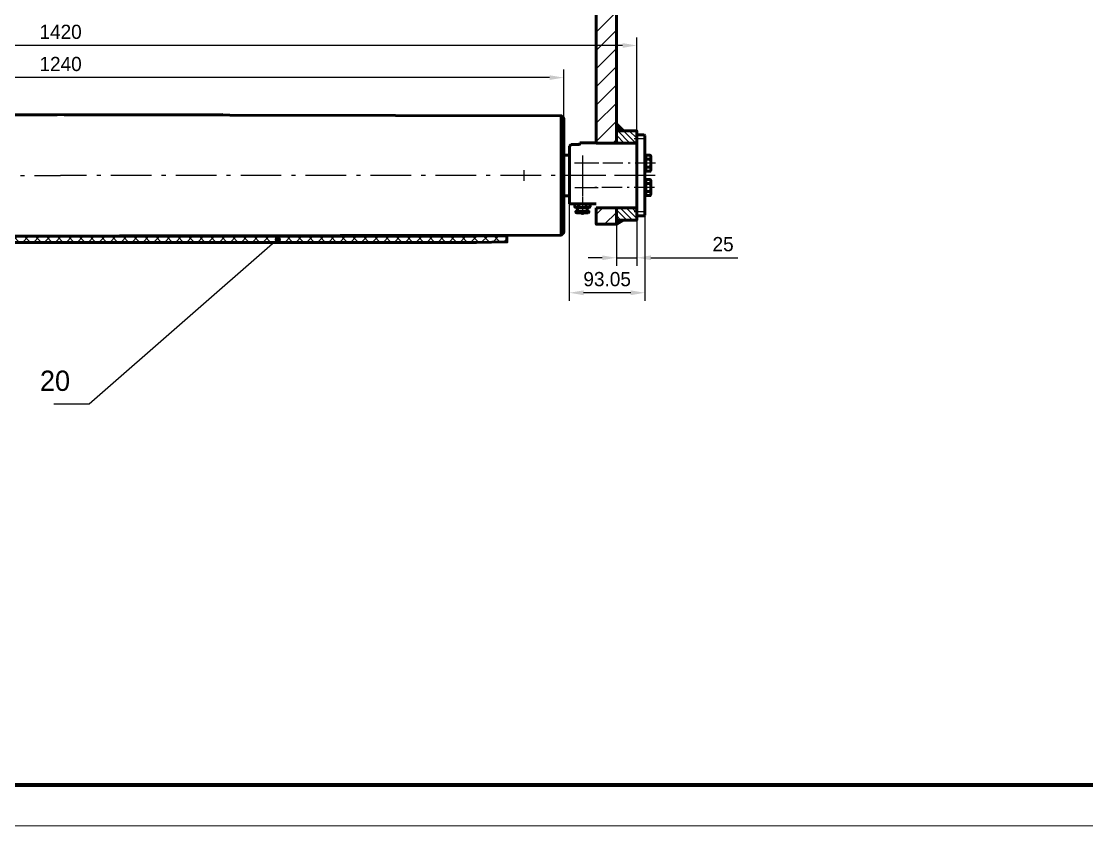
# Model space of a CAD drawing. Extents: x 0 to 5945, y 0 to 4205.
# Drawn here: x 1148 to 2461, y 0 to 991 of the extents above; entities that cross this region are included whole.
import ezdxf
from ezdxf.enums import TextEntityAlignment as Align

# ---------------------------------------------------------------- set-up
doc = ezdxf.new("R2010")
doc.units = 0
doc.header["$LTSCALE"] = 5
doc.linetypes.add('CENTER', pattern=[16, 10, -2.5, 1, -2.5])
doc.linetypes.add('CENTER2', pattern=[8, 5, -1.25, 0.5, -1.25])
doc.layers.get('0').update_dxf_attribs({"color": 4, "linetype": 'CONTINUOUS', "lineweight": 50})
doc.layers.get('Defpoints').update_dxf_attribs({"linetype": 'CONTINUOUS'})
for name, color, linetype, lineweight in [('1', 4, 'CONTINUOUS', 50), ('5', 7, 'CONTINUOUS', 25), ('7', 2, 'CENTER', 25), ('7A', 2, 'CENTER2', 25), ('8', 7, 'CONTINUOUS', 25), ('图框_外框', 130, 'CONTINUOUS', 20)]:
    doc.layers.add(name, color=color, linetype=linetype, lineweight=lineweight)
doc.styles.add('H35', font='bgdx.shx', dxfattribs={"width": 0.7, "bigfont": 'bghzdx.shx'})
doc.styles.add('H5', font='bgdx.shx', dxfattribs={"width": 0.7, "bigfont": 'bghzdx.shx'})
doc.styles.get("Standard").update_dxf_attribs({"font": 'bgdx.shx', "bigfont": 'bghzdx.shx'})
doc.dimstyles.new('GEN-ISO', dxfattribs={"dimscale": 5, "dimtxt": 3.5, "dimasz": 3.5, "dimexe": 2, "dimexo": 0, "dimgap": 1.6, "dimtad": 1, "dimdec": 3, "dimzin": 9, "dimdsep": 46, "dimtxsty": 'Standard', "dimcen": 0, "dimclrd": 256, "dimclre": 256, "dimclrt": 3, "dimadec": 0, "dimazin": 2, "dimtp": 0.1, "dimtm": 0.1, "dimtfac": 0.71, "dimtdec": 3, "dimtmove": 0, "dimatfit": 3, "dimfxl": 0, "dimtzin": 9, "dimlwd": -1, "dimlwe": -1, "dimarcsym": 0})
doc.dimstyles.new('GEN-ISO$7', dxfattribs={"dimscale": 5, "dimtxt": 5, "dimasz": 1.5, "dimexe": 2, "dimexo": 0, "dimgap": 1.6, "dimtad": 1, "dimdec": 3, "dimzin": 9, "dimdsep": 46, "dimtxsty": 'Standard', "dimcen": 0, "dimclrd": 256, "dimclre": 256, "dimclrt": 4, "dimadec": 0, "dimazin": 2, "dimtp": 0.1, "dimtm": 0.1, "dimtfac": 0.71, "dimtdec": 3, "dimtmove": 0, "dimatfit": 3, "dimldrblk": 'DOT', "dimfxl": 0, "dimtzin": 9, "dimlwd": -1, "dimlwe": -1, "dimarcsym": 0})

# ---------------------------------------------------------------- blocks, each defined once
blk = doc.blocks.new('*D20')
at = {"layer": '5'}
for p, q in [((576.8, 871.8), (576.8, 931.8)), ((1799.3, 921.8), (594.3, 921.8)), ((1816.8, 871.8), (1816.8, 931.8))]:
    blk.add_line(p, q, dxfattribs=at)
for points in [[(594.3, 924.7), (594.3, 918.9), (576.8, 921.8)], [(1799.3, 924.7), (1799.3, 918.9), (1816.8, 921.8)]]:
    blk.add_solid(points, dxfattribs=at)
at = {"layer": 'Defpoints', "color": 0}
for p in [(576.8, 921.8), (576.8, 871.8), (1816.8, 871.8)]:
    blk.add_point(p, dxfattribs=at)
at = {"layer": '5', "color": 3, "insert": (1196.8, 938.5), "char_height": 17.5, "attachment_point": 5}
blk.add_mtext('1240', dxfattribs=at)
blk = doc.blocks.new('*D21')
at = {"layer": '5'}
for p, q in [((486.8, 856.3), (486.8, 971.4)), ((1889.3, 961.4), (504.3, 961.4)), ((1906.8, 856.3), (1906.8, 971.4))]:
    blk.add_line(p, q, dxfattribs=at)
for points in [[(504.3, 964.3), (504.3, 958.5), (486.8, 961.4)], [(1889.3, 964.3), (1889.3, 958.5), (1906.8, 961.4)]]:
    blk.add_solid(points, dxfattribs=at)
at = {"layer": 'Defpoints', "color": 0}
for p in [(486.8, 961.4), (486.8, 856.3), (1906.8, 856.3)]:
    blk.add_point(p, dxfattribs=at)
at = {"layer": '5', "color": 3, "insert": (1196.8, 978.1), "char_height": 17.5, "attachment_point": 5}
blk.add_mtext('1420', dxfattribs=at)
blk = doc.blocks.new('*D22')
at = {"layer": '5'}
for p, q in [((1881.8, 740.9), (1881.8, 689.8)), ((1906.8, 746.3), (1906.8, 689.8)), ((1864.3, 699.8), (1846.8, 699.8)), ((1881.8, 699.8), (1906.8, 699.8)), ((1924.3, 699.8), (2031.4, 699.8))]:
    blk.add_line(p, q, dxfattribs=at)
for points in [[(1864.3, 702.7), (1864.3, 696.9), (1881.8, 699.8)], [(1924.3, 702.7), (1924.3, 696.9), (1906.8, 699.8)]]:
    blk.add_solid(points, dxfattribs=at)
at = {"layer": 'Defpoints', "color": 0}
for p in [(1881.8, 740.9), (1906.8, 746.3), (1881.8, 699.8)]:
    blk.add_point(p, dxfattribs=at)
at = {"layer": '5', "color": 3, "insert": (2013.2, 716.5), "char_height": 17.5, "attachment_point": 5}
blk.add_mtext('25', dxfattribs=at)
blk = doc.blocks.new('*D23')
at = {"layer": '5'}
for p, q in [((1823.7, 766.3), (1823.7, 646.7)), ((1916.8, 752.3), (1916.8, 646.7)), ((1899.3, 656.7), (1841.2, 656.7))]:
    blk.add_line(p, q, dxfattribs=at)
for points in [[(1841.2, 659.6), (1841.2, 653.7), (1823.7, 656.7)], [(1899.3, 659.6), (1899.3, 653.7), (1916.8, 656.7)]]:
    blk.add_solid(points, dxfattribs=at)
at = {"layer": 'Defpoints', "color": 0}
for p in [(1823.7, 766.3), (1916.8, 752.3), (1823.7, 656.7)]:
    blk.add_point(p, dxfattribs=at)
at = {"layer": '5', "color": 3, "insert": (1870.3, 673.4), "char_height": 17.5, "attachment_point": 5}
blk.add_mtext('93.05', dxfattribs=at)
blk = doc.blocks.new('_Dot')
at = {"color": 0, "linetype": 'ByBlock', "lineweight": -2}
blk.add_line((-0.5, 0), (-1, 0), dxfattribs=at)
at = {"color": 0, "linetype": 'ByBlock', "const_width": 0.5}
blk.add_lwpolyline([(-0.25, 0, 1), (0.25, 0, 1)], format="xyb", close=True, dxfattribs=at)
blk = doc.blocks.new('riemen-V')
at = {"layer": '8'}
h = blk.add_hatch(dxfattribs=at)
h.set_pattern_fill('ANSI37', color=256, scale=3, style=0)
h.set_pattern_definition([(45, (-4165.338, 1228.833), (-6.735192, 6.735192), []), (135, (-4165.338, 1228.833), (-6.735192, -6.735192), [])])
h.paths.add_polyline_path([(0, -7.5), (-461.5, -7.5), (-512.6, -7.5), (-550, -7), (-550, 0.5), (-512.6, 0), (-461.5, 0), (0, 0), (461.5, 0), (512.6, 0), (550, 0.5), (550, -7), (512.6, -7.5), (461.5, -7.5)])
at = {"layer": '1', "flags": 128}
for points in [[(0, -7.5), (-461.5, -7.5), (-512.6, -7.5), (-550, -7), (-550, 0.5), (-512.6, 0), (-461.5, 0), (0, 0)], [(0, -7.5), (461.5, -7.5), (512.6, -7.5), (550, -7), (550, 0.5), (512.6, 0), (461.5, 0), (0, 0)]]:
    blk.add_lwpolyline(points, dxfattribs=at)
blk = doc.blocks.new('*X231')
at = {"layer": '8', "lineweight": 25}
for p, q in [((-12.7, -5.6), (0.5, 7.6)), ((-6.5, 7.6), (-12.7, 1.5)), ((7.6, 7.6), (-7.4, -7.4)), ((-0.3, -7.4), (12.3, 5.3)), ((12.3, -1.8), (6.8, -7.4))]:
    blk.add_line(p, q, dxfattribs=at)
blk = doc.blocks.new('*X232')
at = {"layer": '8', "lineweight": 25}
for p, q in [((-3.1, 7.5), (-12.4, -1.8)), ((-12.4, 5.3), (-10.2, 7.5)), ((-11.1, -7.6), (3.9, 7.5)), ((11, 7.5), (-4, -7.6)), ((3, -7.6), (12.6, 2)), ((12.6, -5.1), (10.1, -7.6))]:
    blk.add_line(p, q, dxfattribs=at)
blk = doc.blocks.new('*X241')
at = {"layer": '8', "lineweight": 50}
for p, q in [((1.8, 1.8), (0, 1.8)), ((1.7, 3.5), (1.8, 3.5)), ((-5.3, -3.5), (1.8, -3.5)), ((1.8, -1.8), (-3.5, -1.8)), ((-1.8, 0), (1.8, 0))]:
    blk.add_line(p, q, dxfattribs=at)
blk = doc.blocks.new('*X243')
at = {"layer": '8', "lineweight": 25}
for p, q in [((2.1, 2.5), (-6.1, 2.5)), ((-4.5, 1.5), (2.1, 1.5)), ((2.1, 0.5), (-2.9, 0.5)), ((-1.3, -0.5), (2.1, -0.5)), ((2.1, -1.5), (0.3, -1.5)), ((1.8, -2.5), (2.1, -2.5))]:
    blk.add_line(p, q, dxfattribs=at)
blk = doc.blocks.new('22107624-Ss1')
at = {"layer": '8'}
h = blk.add_hatch(dxfattribs=at)
h.set_pattern_fill('ANSI31', color=256, scale=5, angle=90, style=0)
h.set_pattern_definition([(135, (-6205.532, -1251.612), (-11.22532, -11.22532), [])])
h.paths.add_polyline_path([(152.6, -5.1), (127.6, -5.1), (127.6, -410.4), (152.6, -410.4)])
h.paths.add_polyline_path([(152.6, -490.4), (127.6, -490.4), (127.6, -510.5), (152.6, -510.5)])
at = {"layer": '1'}
for p, q in [((119.1, -395.3), (127.6, -386.8)), ((152.6, -410.4), (127.6, -410.4)), ((127.6, -490.4), (152.6, -490.4))]:
    blk.add_line(p, q, dxfattribs=at)
at = {"layer": '1', "flags": 128}
for points in [[(127.6, -410.4), (127.6, -5.1), (152.6, -5.1), (152.6, -410.4)], [(102.6, -410.4), (102.6, -395.3), (127.6, -395.3), (127.6, -410.4)], [(127.6, -490.4), (127.6, -505.3), (102.6, -505.3), (102.6, -490.4)], [(152.6, -490.4), (152.6, -510.5), (127.6, -510.5), (127.6, -490.4)]]:
    blk.add_lwpolyline(points, dxfattribs=at)
for points in [[(102.6, -408.8), (104.2, -410.4), (127.6, -410.4), (127.6, -395.3), (102.6, -395.3)], [(104.2, -490.4), (102.6, -492), (102.6, -505.3), (127.6, -505.3), (127.6, -490.4)], [(119.1, -505.3), (127.6, -510.7), (127.6, -505.3)]]:
    blk.add_lwpolyline(points, close=True, dxfattribs=at)
at = {"layer": '8'}
for name, p in [('*X241', (125.8, -390.4)), ('*X232', (115, -402.8)), ('*X231', (115.3, -498)), ('*X243', (125.5, -508))]:
    blk.add_blockref(name, p, dxfattribs=at)
blk = doc.blocks.new('22107565-Ss')
blk.add_blockref('22107624-Ss1', (-812.6, -70.4))
blk = doc.blocks.new('22107660-V')
at = {"layer": '1'}
blk.add_line((240, 25), (240, -25), dxfattribs=at)
for points in [[(233, 25), (239.8, 25, 0.107188), (240, 25.1)], [(233, -25), (239.8, -25, -0.107168), (240, -25.1)]]:
    blk.add_lwpolyline(points, format="xyb", dxfattribs=at)
at = {"layer": '7'}
for p, q in [((196.8, 15), (226.6, 15)), ((217, 24.5), (217, -26.4)), ((226.4, -15), (197.7, -15))]:
    blk.add_line(p, q, dxfattribs=at)
at = {"layer": '7', "flags": 128}
for points in [[(127.5, 0), (127.5, 0), (201.5, 0), (198.5, 0), (198.5, 0)], [(188, 0), (188, 0), (860, 0)], [(1532, 0), (1532, 0), (860, 0)]]:
    blk.add_lwpolyline(points, dxfattribs=at)
at = {"layer": '7A'}
blk.add_line((289, 6.5), (289, -6.5), dxfattribs=at)
blk = doc.blocks.new('22107648-V')
at = {"layer": '1'}
for p, q in [((200, 0), (200, 70.5)), ((203, 73.5), (203, -73.5)), ((1437, 73.5), (1437, -73.5)), ((1440, 0), (1440, 70.5)), ((200, -51), (200, 0)), ((1440, -51), (1440, 0))]:
    blk.add_line(p, q, dxfattribs=at)
for points in [[(200, 51), (200, 70.5), (203, 73.5), (1020, 75)], [(1440, 51), (1440, 70.5), (1437, 73.5), (620, 75)], [(200, -51), (200, -70.5), (203, -73.5), (1020, -75)], [(1440, -51), (1440, -70.5), (1437, -73.5), (620, -75)]]:
    blk.add_lwpolyline(points, dxfattribs=at)
blk = doc.blocks.new('22107661-V')
at = {"layer": '1'}
for p, q in [((-59, 50), (-60, 49)), ((-60, 49), (-60, 48.5)), ((-60, 41.5), (-60, 48.5)), ((-60, 20.5), (-60, 41.5)), ((-50, 50), (-59, 50)), ((-50, 48.5), (-50, 50)), ((-50, 48.5), (-50, 41.5)), ((-50, 41.5), (-50, 0)), ((0, 40), (20, 40)), ((20, 40), (20, 39)), ((21, 38), (31, 38)), ((31, 38), (33, 36)), ((33, 36), (33, 0)), ((-60, 20.5), (-60, 0)), ((-60, 0), (-60, -20.5)), ((-50, -48.5), (-50, 0)), ((33, -35), (33, 0)), ((-60, -20.5), (-60, -48.5)), ((0, -35), (11.1, -35)), ((33, -35), (11.1, -35)), ((22.9, -35), (33, -35)), ((-60, -49), (-60, -48.5)), ((-59, -50), (-60, -49)), ((-50, -50), (-59, -50)), ((-50, -48.5), (-50, -50))]:
    blk.add_line(p, q, dxfattribs=at)
blk.add_arc((21, 39), 1, 180, 270, dxfattribs=at)
at = {"layer": '7'}
for p, q in [((-61.3, 45), (-46.9, 45)), ((17, -26.4), (17, -45.7)), ((-61.3, -45), (-46.9, -45))]:
    blk.add_line(p, q, dxfattribs=at)
at = {"layer": '7A'}
blk.add_line((-72, -15), (5.5, -15), dxfattribs=at)
at = {"layer": '7A', "flags": 128}
blk.add_lwpolyline([(-73, 15), (-67.4, 15), (5.5, 15)], dxfattribs=at)
blk = doc.blocks.new('22107662-V')
at = {"layer": '1'}
for p, q in [((-726.6, 19.9), (-721, 19.9)), ((-721, 23), (-720, 23)), ((-726.6, 10.1), (-721, 10.1)), ((-720, 7), (-721, 7)), ((-726.6, -10.1), (-721, -10.1)), ((-720, -7), (-721, -7)), ((-726.6, -19.9), (-721, -19.9)), ((-721, -23), (-720, -23)), ((-647.7, -35), (-647.7, -38.7)), ((-638.3, -35), (-638.3, -38.7)), ((-649, -44), (-649, -39.5)), ((-637, -44), (-637, -39.5))]:
    blk.add_line(p, q, dxfattribs=at)
at = {"layer": '1', "flags": 128}
for points in [[(-727.4, 23.4), (-726.6, 24.8), (-721, 24.8), (-721, 5.2), (-726.6, 5.2), (-727.4, 6.6), (-727.4, 23.4)], [(-727.4, -23.4), (-726.6, -24.8), (-721, -24.8), (-721, -5.2), (-726.6, -5.2), (-727.4, -6.6), (-727.4, -23.4)]]:
    blk.add_lwpolyline(points, dxfattribs=at)
for points in [[(-726.6, 24.8, 0.343154), (-726.6, 19.9, 0.171573), (-726.6, 10.1, 0.343154), (-726.6, 5.2)], [(-726.6, -24.8, -0.343154), (-726.6, -19.9, -0.171573), (-726.6, -10.1, -0.343154), (-726.6, -5.2)], [(-633.6, -38.7, -0.062263), (-633.9, -39, -0.055389), (-634.3, -39.2, -0.04659), (-634.9, -39.3, -0.038328), (-635.4, -39.4, -0.031592), (-636.1, -39.3, -0.026448), (-636.8, -39.2, -0.042505), (-638.3, -38.7, -0.030355), (-641, -39.3, -0.036828), (-643.5, -39.5, -0.045209), (-645.8, -39.3, -0.026213), (-646.8, -39, -0.028683), (-647.7, -38.7, -0.062258), (-648.1, -39, -0.055385), (-648.5, -39.2, -0.046589), (-649, -39.3, -0.038329), (-649.6, -39.4, -0.031593), (-650.3, -39.3, -0.026449), (-651, -39.2, -0.042508), (-652.4, -38.7)]]:
    blk.add_lwpolyline(points, format="xyb", dxfattribs=at)
blk.add_lwpolyline([(-633.6, -35), (-633.6, -38.7), (-635, -39.5), (-651, -39.5), (-652.4, -38.7), (-652.4, -35)], close=True, dxfattribs=at)
blk.add_lwpolyline([(-650, -46), (-636, -46, 0.414214), (-635, -45), (-635, -44.3, 0.414214), (-635.3, -44), (-650.7, -44, 0.414214), (-651, -44.3), (-651, -45, 0.414202)], format="xyb", close=True, dxfattribs=at)
at = {"layer": '1'}
blk.add_arc((-643, -45.5), 1.45, 199.7516, 340.5249, dxfattribs=at)
for name, p in [('22107648-V', (-820, 0)), ('22107661-V', (-660, 0)), ('22107660-V', (-860, 0))]:
    blk.add_blockref(name, p)
blk = doc.blocks.new('22107563B1-S1')
for name, p in [('22107565-Ss', (0, -2283)), ('22107662-V', (0, -2803.7)), ('riemen-V', (0, -2878.7))]:
    blk.add_blockref(name, p)
blk = doc.blocks.new('A0')
at = {"layer": '图框_外框', "color": 5}
blk.add_line((0, 0), (1189, 0), dxfattribs=at)
at = {"layer": '图框_外框', "color": 7, "const_width": 1}
blk.add_lwpolyline([(25, 10), (1179, 10), (1179, 831), (25, 831)], close=True, dxfattribs=at)
at = {"layer": '图框_外框', "width": 0.7}
for tag, height, style, p in [('修改', 3.5, 'H35', (33.1, 828.35)), ('图号', 5, 'H5', (72.18, 826))]:
    blk.add_attdef(tag, text='', height=height, rotation=180, dxfattribs=dict(at, style=style)).set_placement(p, align=Align.MIDDLE_CENTER)

msp = doc.modelspace()

# ---------------------------------------------------------------- block references
at = {"lineweight": 0, "xscale": 5, "yscale": 5, "zscale": 5}
msp.add_blockref('A0', (0, 0), dxfattribs=at)
at = {"xscale": -1}
msp.add_blockref('22107563B1-S1', (1196.7995, 3605), dxfattribs=at)

# ---------------------------------------------------------------- texts
at = {"layer": '5', "color": 4, "insert": (1208.5068, 535.3872), "char_height": 25, "attachment_point": 9}
msp.add_mtext('20\\C3;\\H0.7x;', dxfattribs=at)

# ---------------------------------------------------------------- dimensions: what is measured, and where the dimension line sits
at = {"layer": '5'}
for base, p1, p2, picture, middle in [((486.7992, 961.391), (1906.7993, 856.2777), (486.7992, 856.312), '*D21', (1196.7992, 978.1428)), ((576.7996, 921.7777), (1816.7996, 871.7777), (576.7996, 871.7777), '*D20', (1196.7996, 938.5294)), ((1823.7496, 656.6573), (1916.7996, 752.2777), (1823.7496, 766.2777), '*D23', (1870.2746, 673.4073))]:
    dim = msp.add_linear_dim(base=base, p1=p1, p2=p2, angle=180, dimstyle='GEN-ISO', override={"dimpost": '<>'}, dxfattribs=at)
    dim.commit()
    dim.dimension.update_dxf_attribs({"geometry": picture, "text_midpoint": middle})
dim = msp.add_linear_dim(base=(1881.7993, 699.7771), p1=(1906.7993, 746.2777), p2=(1881.7993, 740.937), angle=180, dimstyle='GEN-ISO', override={"dimpost": '<>'}, dxfattribs=at)
dim.commit()
dim.dimension.update_dxf_attribs({"geometry": '*D22', "text_midpoint": (2013.2186, 699.7771), "dimtype": 160})

# ---------------------------------------------------------------- leaders
at = {"layer": '5', "annotation_type": 0, "has_hookline": 1, "hookline_direction": 1, "text_width": 28.1545}
msp.add_leader([(1464.4748, 722.5277), (1232.0068, 519.3872), (1224.5068, 519.3872)], dimstyle='GEN-ISO$7', dxfattribs=at)

doc.saveas('drawing.dxf')
